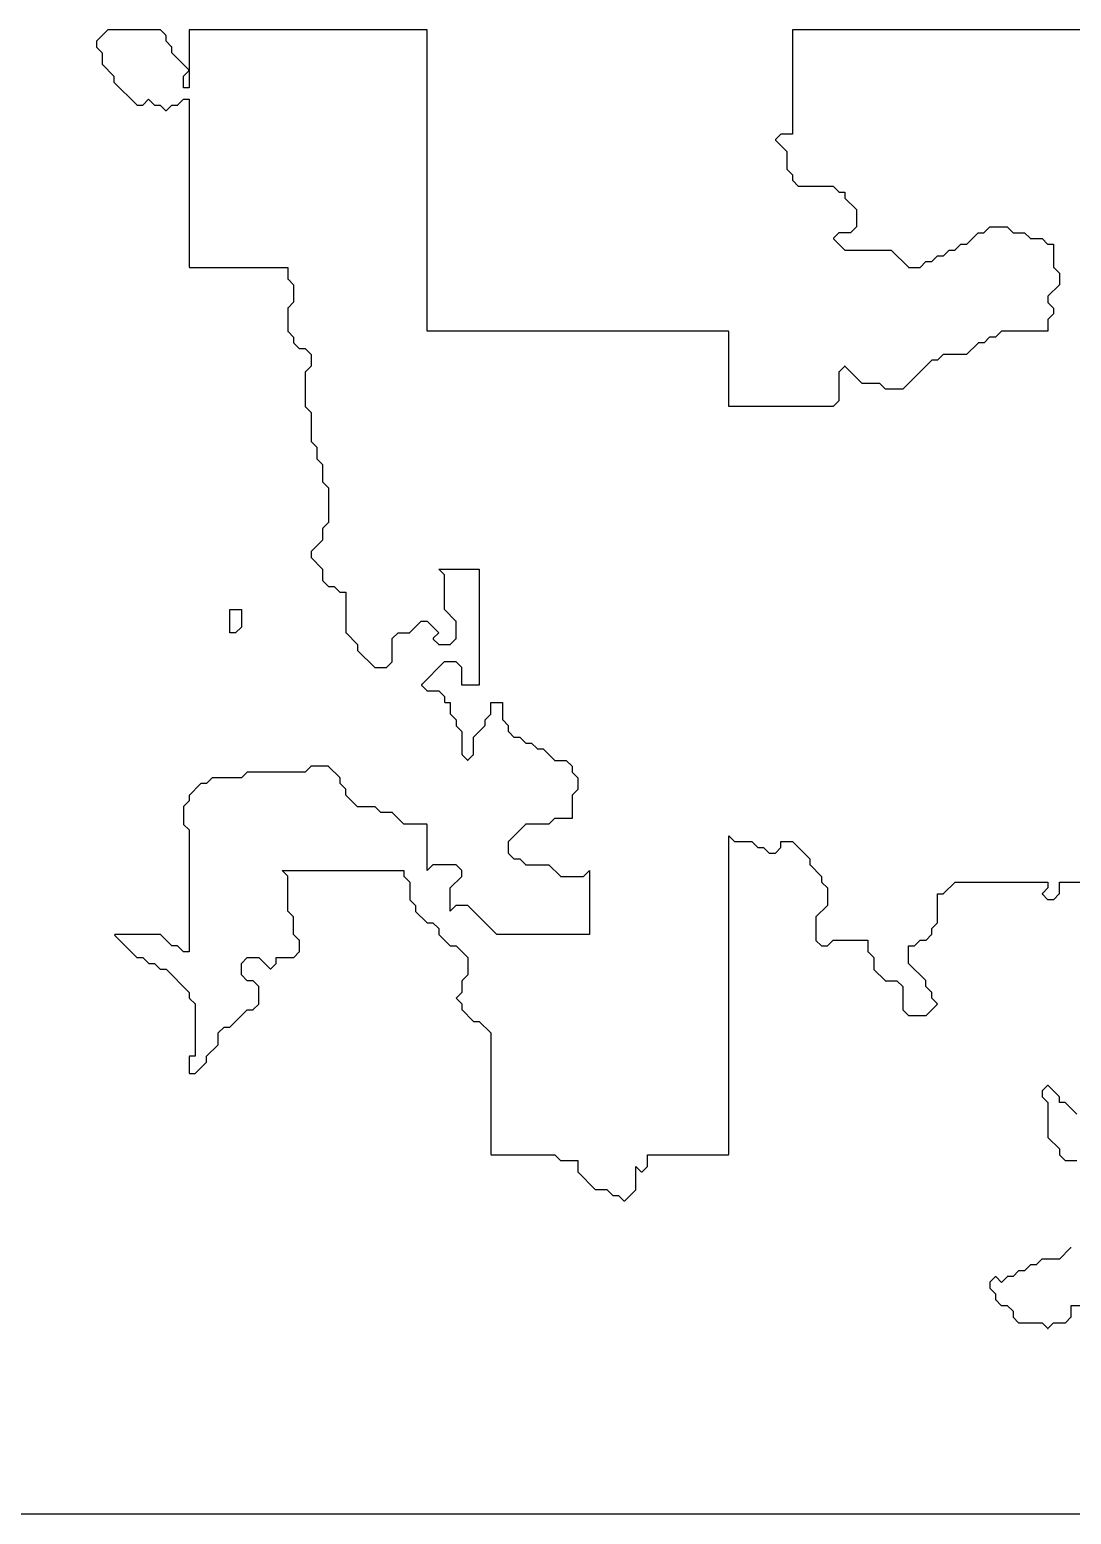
# Model space of a CAD drawing. Header units: metres. Extents: x 0 to 799, y 1 to 1100.
# Drawn here: x 399.5 to 579, y 1 to 257 of the extents above; entities that cross this region are included whole.
import ezdxf

# ---------------------------------------------------------------- set-up
doc = ezdxf.new("R2010")
doc.units = ezdxf.units.M
doc.layers.add('forest', color=7, linetype='Continuous')
doc.layers.add('forestfragmentation', color=7, linetype='Continuous')

msp = doc.modelspace()

# ---------------------------------------------------------------- linework, layer by layer
at = {"layer": 'forest', "color": 194}
for points in [[(585.96, 257), (531.1, 257), (531.09, 257), (531.08, 257), (531.07, 257), (531.06, 256.99), (531.05, 256.99), (531.04, 256.98), (531.04, 256.98), (531.03, 256.97), (531.02, 256.96), (531.02, 256.96), (531.01, 256.95), (531.01, 256.94), (531, 256.93), (531, 256.92), (531, 256.91), (531, 256.9), (531, 239), (531, 239), (531, 239), (529.04, 239), (529.03, 239), (529.02, 239), (529.01, 239), (529, 238.99), (528.99, 238.99), (528.99, 238.98), (528.98, 238.98), (528.97, 238.97), (528.07, 238.07), (528.06, 238.06), (528.06, 238.06), (528.05, 238.05), (528.05, 238.04), (528.05, 238.03), (528.04, 238.02), (528.04, 238.01), (528.04, 238), (528.04, 237.99), (528.04, 237.98), (528.05, 237.97), (528.05, 237.96), (528.05, 237.95), (528.06, 237.94), (528.06, 237.94), (528.07, 237.93), (530, 236), (530, 236), (530, 236), (530, 233.04), (530, 233.03), (530, 233.02), (530, 233.01), (530.01, 233), (530.01, 232.99), (530.02, 232.99), (530.02, 232.98), (530.03, 232.97), (531, 232), (531, 232), (531, 232), (531, 231.04), (531, 231.03), (531, 231.02), (531, 231.01), (531.01, 231), (531.01, 230.99), (531.02, 230.99), (531.02, 230.98), (531.03, 230.97), (531.97, 230.03), (531.98, 230.02), (531.99, 230.02), (531.99, 230.01), (532, 230.01), (532.01, 230), (532.02, 230), (532.03, 230), (532.04, 230), (538, 230), (538, 230), (538, 230), (538.97, 229.03), (538.98, 229.02), (538.99, 229.02), (538.99, 229.01), (539, 229.01), (539.01, 229), (539.02, 229), (539.03, 229), (539.04, 229), (540, 229), (540, 229), (540, 229), (540, 228.04), (540, 228.03), (540, 228.02), (540, 228.01), (540.01, 228), (540.01, 227.99), (540.02, 227.99), (540.02, 227.98), (540.03, 227.97), (542, 226), (542, 226), (542, 226), (542, 223), (542, 223), (542, 223), (541, 222), (541, 222), (541, 222), (539.04, 222), (539.03, 222), (539.02, 222), (539.01, 222), (539, 221.99), (538.99, 221.99), (538.99, 221.98), (538.98, 221.98), (538.97, 221.97), (538.07, 221.07), (538.06, 221.06), (538.06, 221.06), (538.05, 221.05), (538.05, 221.04), (538.05, 221.03), (538.04, 221.02), (538.04, 221.01), (538.04, 221), (538.04, 220.99), (538.04, 220.98), (538.05, 220.97), (538.05, 220.96), (538.05, 220.95), (538.06, 220.94), (538.06, 220.94), (538.07, 220.93), (539.97, 219.03), (539.98, 219.02), (539.99, 219.02), (539.99, 219.01), (540, 219.01), (540.01, 219), (540.02, 219), (540.03, 219), (540.04, 219), (548, 219), (548, 219), (548, 219), (550.97, 216.03), (550.98, 216.02), (550.99, 216.02), (550.99, 216.01), (551, 216.01), (551.01, 216), (551.02, 216), (551.03, 216), (551.04, 216), (552.96, 216), (552.97, 216), (552.98, 216), (552.99, 216), (553, 216.01), (553.01, 216.01), (553.01, 216.02), (553.02, 216.02), (553.03, 216.03), (554, 217), (554, 217), (554, 217), (554.96, 217), (554.97, 217), (554.98, 217), (554.99, 217), (555, 217.01), (555.01, 217.01), (555.01, 217.02), (555.02, 217.02), (555.03, 217.03), (556, 218), (556, 218), (556, 218), (556.96, 218), (556.97, 218), (556.98, 218), (556.99, 218), (557, 218.01), (557.01, 218.01), (557.01, 218.02), (557.02, 218.02), (557.03, 218.03), (558, 219), (558, 219), (558, 219), (558.96, 219), (558.97, 219), (558.98, 219), (558.99, 219), (559, 219.01), (559.01, 219.01), (559.01, 219.02), (559.02, 219.02), (559.03, 219.03), (560, 220), (560, 220), (560, 220), (560.96, 220), (560.97, 220), (560.98, 220), (560.99, 220), (561, 220.01), (561.01, 220.01), (561.01, 220.02), (561.02, 220.02), (561.03, 220.03), (563, 222), (563, 222), (563, 222), (563.96, 222), (563.97, 222), (563.98, 222), (563.99, 222), (564, 222.01), (564.01, 222.01), (564.01, 222.02), (564.02, 222.02), (564.03, 222.03), (565, 223), (565, 223), (565, 223), (568, 223), (568, 223), (568, 223), (568.97, 222.03), (568.98, 222.02), (568.99, 222.02), (568.99, 222.01), (569, 222.01), (569.01, 222), (569.02, 222), (569.03, 222), (569.04, 222), (571, 222), (571, 222), (571, 222), (571.97, 221.03), (571.98, 221.02), (571.99, 221.02), (571.99, 221.01), (572, 221.01), (572.01, 221), (572.02, 221), (572.03, 221), (572.04, 221), (574, 221), (574, 221), (574, 221), (574.97, 220.03), (574.98, 220.02), (574.99, 220.02), (574.99, 220.01), (575, 220.01), (575.01, 220), (575.02, 220), (575.03, 220), (575.04, 220), (576, 220), (576, 220), (576, 220), (576, 216.04), (576, 216.03), (576, 216.02), (576, 216.01), (576.01, 216), (576.01, 215.99), (576.02, 215.99), (576.02, 215.98), (576.03, 215.97), (577, 215), (577, 215), (577, 215), (577, 213), (577, 213), (577, 213), (575.03, 211.03), (575.02, 211.02), (575.02, 211.01), (575.01, 211.01), (575.01, 211), (575, 210.99), (575, 210.98), (575, 210.97), (575, 210.96), (575, 210.04), (575, 210.03), (575, 210.02), (575, 210.01), (575.01, 210), (575.01, 209.99), (575.02, 209.99), (575.02, 209.98), (575.03, 209.97), (576, 209), (576, 209), (576, 209), (576, 208), (576, 208), (576, 208), (575.03, 207.03), (575.02, 207.02), (575.02, 207.01), (575.01, 207.01), (575.01, 207), (575, 206.99), (575, 206.98), (575, 206.97), (575, 206.96), (575, 205), (575, 205), (575, 205), (567.04, 205), (567.03, 205), (567.02, 205), (567.01, 205), (567, 204.99), (566.99, 204.99), (566.99, 204.98), (566.98, 204.98), (566.97, 204.97), (566, 204), (566, 204), (566, 204), (565.04, 204), (565.03, 204), (565.02, 204), (565.01, 204), (565, 203.99), (564.99, 203.99), (564.99, 203.98), (564.98, 203.98), (564.97, 203.97), (564, 203), (564, 203), (564, 203), (563.04, 203), (563.03, 203), (563.02, 203), (563.01, 203), (563, 202.99), (562.99, 202.99), (562.99, 202.98), (562.98, 202.98), (562.97, 202.97), (561, 201), (561, 201), (561, 201), (557.04, 201), (557.03, 201), (557.02, 201), (557.01, 201), (557, 200.99), (556.99, 200.99), (556.99, 200.98), (556.98, 200.98), (556.97, 200.97), (556, 200), (556, 200), (556, 200), (555.04, 200), (555.03, 200), (555.02, 200), (555.01, 200), (555, 199.99), (554.99, 199.99), (554.99, 199.98), (554.98, 199.98), (554.97, 199.97), (550, 195), (550, 195), (550, 195), (547, 195), (547, 195), (547, 195), (546.03, 195.97), (546.02, 195.98), (546.01, 195.98), (546.01, 195.99), (546, 195.99), (545.99, 196), (545.98, 196), (545.97, 196), (545.96, 196), (543, 196), (543, 196), (543, 196), (540.07, 198.93), (540.06, 198.94), (540.06, 198.94), (540.05, 198.95), (540.04, 198.95), (540.03, 198.95), (540.02, 198.96), (540.01, 198.96), (540, 198.96), (539.99, 198.96), (539.98, 198.96), (539.97, 198.95), (539.96, 198.95), (539.95, 198.95), (539.94, 198.94), (539.94, 198.94), (539.93, 198.93), (539.03, 198.03), (539.02, 198.02), (539.02, 198.01), (539.01, 198.01), (539.01, 198), (539, 197.99), (539, 197.98), (539, 197.97), (539, 197.96), (539, 193), (539, 193), (539, 193), (538, 192), (538, 192), (538, 192), (520, 192), (520, 192), (520, 192), (520, 204.9), (520, 204.91), (520, 204.92), (520, 204.93), (519.99, 204.94), (519.99, 204.95), (519.98, 204.96), (519.98, 204.96), (519.97, 204.97), (519.96, 204.98), (519.96, 204.98), (519.95, 204.99), (519.94, 204.99), (519.93, 205), (519.92, 205), (519.91, 205), (519.9, 205), (468, 205), (468, 205), (468, 205), (468, 256.9), (468, 256.91), (468, 256.92), (468, 256.93), (467.99, 256.94), (467.99, 256.95), (467.98, 256.96), (467.98, 256.96), (467.97, 256.97), (467.96, 256.98), (467.96, 256.98), (467.95, 256.99), (467.94, 256.99), (467.93, 257), (467.92, 257), (467.91, 257), (467.9, 257), (427.1, 257), (427.09, 257), (427.08, 257), (427.07, 257), (427.06, 256.99), (427.05, 256.99), (427.04, 256.98), (427.04, 256.98), (427.03, 256.97), (427.02, 256.96), (427.02, 256.96), (427.01, 256.95), (427.01, 256.94), (427, 256.93), (427, 256.92), (427, 256.91), (427, 256.9), (427, 247), (427, 247), (427, 247), (426, 247), (426, 247), (426, 247), (426, 249), (426, 249), (426, 249), (426.93, 249.93), (426.94, 249.94), (426.94, 249.94), (426.95, 249.95), (426.95, 249.96), (426.95, 249.97), (426.96, 249.98), (426.96, 249.99), (426.96, 250), (426.96, 250.01), (426.96, 250.02), (426.95, 250.03), (426.95, 250.04), (426.95, 250.05), (426.94, 250.06), (426.94, 250.06), (426.93, 250.07), (424, 253), (424, 253), (424, 253), (424, 253.96), (424, 253.97), (424, 253.98), (424, 253.99), (423.99, 254), (423.99, 254.01), (423.98, 254.01), (423.98, 254.02), (423.97, 254.03), (423, 255), (423, 255), (423, 255), (423, 255.96), (423, 255.97), (423, 255.98), (423, 255.99), (422.99, 256), (422.99, 256.01), (422.98, 256.01), (422.98, 256.02), (422.97, 256.03), (422.03, 256.97), (422.02, 256.98), (422.01, 256.98), (422.01, 256.99), (422, 256.99), (421.99, 257), (421.98, 257), (421.97, 257), (421.96, 257), (413.04, 257), (413.03, 257), (413.02, 257), (413.01, 257), (413, 256.99), (412.99, 256.99), (412.99, 256.98), (412.98, 256.98), (412.97, 256.97), (411.03, 255.03), (411.02, 255.02), (411.02, 255.01), (411.01, 255.01), (411.01, 255), (411, 254.99), (411, 254.98), (411, 254.97), (411, 254.96), (411, 254.04), (411, 254.03), (411, 254.02), (411, 254.01), (411.01, 254), (411.01, 253.99), (411.02, 253.99), (411.02, 253.98), (411.03, 253.97), (412, 253), (412, 253), (412, 253), (412, 251.04), (412, 251.03), (412, 251.02), (412, 251.01), (412.01, 251), (412.01, 250.99), (412.02, 250.99), (412.02, 250.98), (412.03, 250.97), (414, 249), (414, 249), (414, 249), (414, 248.04), (414, 248.03), (414, 248.02), (414, 248.01), (414.01, 248), (414.01, 247.99), (414.02, 247.99), (414.02, 247.98), (414.03, 247.97), (417.97, 244.03), (417.98, 244.02), (417.99, 244.02), (417.99, 244.01), (418, 244.01), (418.01, 244), (418.02, 244), (418.03, 244), (418.04, 244), (418.96, 244), (418.97, 244), (418.98, 244), (418.99, 244), (419, 244.01), (419.01, 244.01), (419.01, 244.02), (419.02, 244.02), (419.03, 244.03), (420, 245), (420, 245), (420, 245), (420.97, 244.03), (420.98, 244.02), (420.99, 244.02), (420.99, 244.01), (421, 244.01), (421.01, 244), (421.02, 244), (421.03, 244), (421.04, 244), (422, 244), (422, 244), (422, 244), (422.93, 243.07), (422.94, 243.06), (422.94, 243.06), (422.95, 243.05), (422.96, 243.05), (422.97, 243.05), (422.98, 243.04), (422.99, 243.04), (423, 243.04), (423.01, 243.04), (423.02, 243.04), (423.03, 243.05), (423.04, 243.05), (423.05, 243.05), (423.06, 243.06), (423.06, 243.06), (423.07, 243.07), (424, 244), (424, 244), (424, 244), (424.96, 244), (424.97, 244), (424.98, 244), (424.99, 244), (425, 244.01), (425.01, 244.01), (425.01, 244.02), (425.02, 244.02), (425.03, 244.03), (426, 245), (426, 245), (426, 245), (427, 245), (427, 245), (427, 245), (427, 216.1), (427, 216.09), (427, 216.08), (427, 216.07), (427.01, 216.06), (427.01, 216.05), (427.02, 216.04), (427.02, 216.04), (427.03, 216.03), (427.04, 216.02), (427.04, 216.02), (427.05, 216.01), (427.06, 216.01), (427.07, 216), (427.08, 216), (427.09, 216), (427.1, 216), (444, 216), (444, 216), (444, 216), (444, 214.04), (444, 214.03), (444, 214.02), (444, 214.01), (444.01, 214), (444.01, 213.99), (444.02, 213.99), (444.02, 213.98), (444.03, 213.97), (445, 213), (445, 213), (445, 213), (445, 210), (445, 210), (445, 210), (444.03, 209.03), (444.02, 209.02), (444.02, 209.01), (444.01, 209.01), (444.01, 209), (444, 208.99), (444, 208.98), (444, 208.97), (444, 208.96), (444, 205.04), (444, 205.03), (444, 205.02), (444, 205.01), (444.01, 205), (444.01, 204.99), (444.02, 204.99), (444.02, 204.98), (444.03, 204.97), (445, 204), (445, 204), (445, 204), (445, 203.04), (445, 203.03), (445, 203.02), (445, 203.01), (445.01, 203), (445.01, 202.99), (445.02, 202.99), (445.02, 202.98), (445.03, 202.97), (445.97, 202.03), (445.98, 202.02), (445.99, 202.02), (445.99, 202.01), (446, 202.01), (446.01, 202), (446.02, 202), (446.03, 202), (446.04, 202), (447, 202), (447, 202), (447, 202), (448, 201), (448, 201), (448, 201), (448, 199), (448, 199), (448, 199), (447.03, 198.03), (447.02, 198.02), (447.02, 198.01), (447.01, 198.01), (447.01, 198), (447, 197.99), (447, 197.98), (447, 197.97), (447, 197.96), (447, 192.04), (447, 192.03), (447, 192.02), (447, 192.01), (447.01, 192), (447.01, 191.99), (447.02, 191.99), (447.02, 191.98), (447.03, 191.97), (448, 191), (448, 191), (448, 191), (448, 186.04), (448, 186.03), (448, 186.02), (448, 186.01), (448.01, 186), (448.01, 185.99), (448.02, 185.99), (448.02, 185.98), (448.03, 185.97), (449, 185), (449, 185), (449, 185), (449, 183.04), (449, 183.03), (449, 183.02), (449, 183.01), (449.01, 183), (449.01, 182.99), (449.02, 182.99), (449.02, 182.98), (449.03, 182.97), (450, 182), (450, 182), (450, 182), (450, 179.04), (450, 179.03), (450, 179.02), (450, 179.01), (450.01, 179), (450.01, 178.99), (450.02, 178.99), (450.02, 178.98), (450.03, 178.97), (451, 178), (451, 178), (451, 178), (451, 172), (451, 172), (451, 172), (450.03, 171.03), (450.02, 171.02), (450.02, 171.01), (450.01, 171.01), (450.01, 171), (450, 170.99), (450, 170.98), (450, 170.97), (450, 170.96), (450, 169), (450, 169), (450, 169), (448.03, 167.03), (448.02, 167.02), (448.02, 167.01), (448.01, 167.01), (448.01, 167), (448, 166.99), (448, 166.98), (448, 166.97), (448, 166.96), (448, 166.04), (448, 166.03), (448, 166.02), (448, 166.01), (448.01, 166), (448.01, 165.99), (448.02, 165.99), (448.02, 165.98), (448.03, 165.97), (450, 164), (450, 164), (450, 164), (450, 162.04), (450, 162.03), (450, 162.02), (450, 162.01), (450.01, 162), (450.01, 161.99), (450.02, 161.99), (450.02, 161.98), (450.03, 161.97), (450.97, 161.03), (450.98, 161.02), (450.99, 161.02), (450.99, 161.01), (451, 161.01), (451.01, 161), (451.02, 161), (451.03, 161), (451.04, 161), (452, 161), (452, 161), (452, 161), (452.97, 160.03), (452.98, 160.02), (452.99, 160.02), (452.99, 160.01), (453, 160.01), (453.01, 160), (453.02, 160), (453.03, 160), (453.04, 160), (454, 160), (454, 160), (454, 160), (454, 153.04), (454, 153.03), (454, 153.02), (454, 153.01), (454.01, 153), (454.01, 152.99), (454.02, 152.99), (454.02, 152.98), (454.03, 152.97), (456, 151), (456, 151), (456, 151), (456, 150.04), (456, 150.03), (456, 150.02), (456, 150.01), (456.01, 150), (456.01, 149.99), (456.02, 149.99), (456.02, 149.98), (456.03, 149.97), (458.97, 147.03), (458.98, 147.02), (458.99, 147.02), (458.99, 147.01), (459, 147.01), (459.01, 147), (459.02, 147), (459.03, 147), (459.04, 147), (460.96, 147), (460.97, 147), (460.98, 147), (460.99, 147), (461, 147.01), (461.01, 147.01), (461.01, 147.02), (461.02, 147.02), (461.03, 147.03), (461.97, 147.97), (461.98, 147.98), (461.98, 147.99), (461.99, 147.99), (461.99, 148), (462, 148.01), (462, 148.02), (462, 148.03), (462, 148.04), (462, 152), (462, 152), (462, 152), (463, 153), (463, 153), (463, 153), (464.96, 153), (464.97, 153), (464.98, 153), (464.99, 153), (465, 153.01), (465.01, 153.01), (465.01, 153.02), (465.02, 153.02), (465.03, 153.03), (467, 155), (467, 155), (467, 155), (468, 155), (468, 155), (468, 155), (470, 153), (470, 153), (470, 153), (469.07, 152.07), (469.06, 152.06), (469.06, 152.06), (469.05, 152.05), (469.05, 152.04), (469.05, 152.03), (469.04, 152.02), (469.04, 152.01), (469.04, 152), (469.04, 151.99), (469.04, 151.98), (469.05, 151.97), (469.05, 151.96), (469.05, 151.95), (469.06, 151.94), (469.06, 151.94), (469.07, 151.93), (469.97, 151.03), (469.98, 151.02), (469.99, 151.02), (469.99, 151.01), (470, 151.01), (470.01, 151), (470.02, 151), (470.03, 151), (470.04, 151), (471.96, 151), (471.97, 151), (471.98, 151), (471.99, 151), (472, 151.01), (472.01, 151.01), (472.01, 151.02), (472.02, 151.02), (472.03, 151.03), (472.97, 151.97), (472.98, 151.98), (472.98, 151.99), (472.99, 151.99), (472.99, 152), (473, 152.01), (473, 152.02), (473, 152.03), (473, 152.04), (473, 154.96), (473, 154.97), (473, 154.98), (473, 154.99), (472.99, 155), (472.99, 155.01), (472.98, 155.01), (472.98, 155.02), (472.97, 155.03), (471, 157), (471, 157), (471, 157), (471, 162.96), (471, 162.97), (471, 162.98), (471, 162.99), (470.99, 163), (470.99, 163.01), (470.98, 163.01), (470.98, 163.02), (470.97, 163.03), (470, 164), (470, 164), (470, 164), (477, 164), (477, 164), (477, 164), (477, 144), (477, 144), (477, 144), (474, 144), (474, 144), (474, 144), (474, 146.96), (474, 146.97), (474, 146.98), (474, 146.99), (473.99, 147), (473.99, 147.01), (473.98, 147.01), (473.98, 147.02), (473.97, 147.03), (473.03, 147.97), (473.02, 147.98), (473.01, 147.98), (473.01, 147.99), (473, 147.99), (472.99, 148), (472.98, 148), (472.97, 148), (472.96, 148), (471.04, 148), (471.03, 148), (471.02, 148), (471.01, 148), (471, 147.99), (470.99, 147.99), (470.99, 147.98), (470.98, 147.98), (470.97, 147.97), (467.07, 144.07), (467.06, 144.06), (467.06, 144.06), (467.05, 144.05), (467.05, 144.04), (467.05, 144.03), (467.04, 144.02), (467.04, 144.01), (467.04, 144), (467.04, 143.99), (467.04, 143.98), (467.05, 143.97), (467.05, 143.96), (467.05, 143.95), (467.06, 143.94), (467.06, 143.94), (467.07, 143.93), (467.97, 143.03), (467.98, 143.02), (467.99, 143.02), (467.99, 143.01), (468, 143.01), (468.01, 143), (468.02, 143), (468.03, 143), (468.04, 143), (470, 143), (470, 143), (470, 143), (471, 142), (471, 142), (471, 142), (471, 141.1), (471, 141.09), (471, 141.08), (471, 141.07), (471.01, 141.06), (471.01, 141.05), (471.02, 141.04), (471.02, 141.04), (471.03, 141.03), (471.04, 141.02), (471.04, 141.02), (471.05, 141.01), (471.06, 141.01), (471.07, 141), (471.08, 141), (471.09, 141), (471.1, 141), (472, 141), (472, 141), (472, 141), (472, 139.04), (472, 139.03), (472, 139.02), (472, 139.01), (472.01, 139), (472.01, 138.99), (472.02, 138.99), (472.02, 138.98), (472.03, 138.97), (473, 138), (473, 138), (473, 138), (473, 137.04), (473, 137.03), (473, 137.02), (473, 137.01), (473.01, 137), (473.01, 136.99), (473.02, 136.99), (473.02, 136.98), (473.03, 136.97), (474, 136), (474, 136), (474, 136), (474, 132.04), (474, 132.03), (474, 132.02), (474, 132.01), (474.01, 132), (474.01, 131.99), (474.02, 131.99), (474.02, 131.98), (474.03, 131.97), (474.93, 131.07), (474.94, 131.06), (474.94, 131.06), (474.95, 131.05), (474.96, 131.05), (474.97, 131.05), (474.98, 131.04), (474.99, 131.04), (475, 131.04), (475.01, 131.04), (475.02, 131.04), (475.03, 131.05), (475.04, 131.05), (475.05, 131.05), (475.06, 131.06), (475.06, 131.06), (475.07, 131.07), (475.97, 131.97), (475.98, 131.98), (475.98, 131.99), (475.99, 131.99), (475.99, 132), (476, 132.01), (476, 132.02), (476, 132.03), (476, 132.04), (476, 135), (476, 135), (476, 135), (477.97, 136.97), (477.98, 136.98), (477.98, 136.99), (477.99, 136.99), (477.99, 137), (478, 137.01), (478, 137.02), (478, 137.03), (478, 137.04), (478, 138), (478, 138), (478, 138), (478.97, 138.97), (478.98, 138.98), (478.98, 138.99), (478.99, 138.99), (478.99, 139), (479, 139.01), (479, 139.02), (479, 139.03), (479, 139.04), (479, 141), (479, 141), (479, 141), (481, 141), (481, 141), (481, 141), (481, 138.04), (481, 138.03), (481, 138.02), (481, 138.01), (481.01, 138), (481.01, 137.99), (481.02, 137.99), (481.02, 137.98), (481.03, 137.97), (482, 137), (482, 137), (482, 137), (482, 136.04), (482, 136.03), (482, 136.02), (482, 136.01), (482.01, 136), (482.01, 135.99), (482.02, 135.99), (482.02, 135.98), (482.03, 135.97), (482.97, 135.03), (482.98, 135.02), (482.99, 135.02), (482.99, 135.01), (483, 135.01), (483.01, 135), (483.02, 135), (483.03, 135), (483.04, 135), (484, 135), (484, 135), (484, 135), (484.97, 134.03), (484.98, 134.02), (484.99, 134.02), (484.99, 134.01), (485, 134.01), (485.01, 134), (485.02, 134), (485.03, 134), (485.04, 134), (486, 134), (486, 134), (486, 134), (486.97, 133.03), (486.98, 133.02), (486.99, 133.02), (486.99, 133.01), (487, 133.01), (487.01, 133), (487.02, 133), (487.03, 133), (487.04, 133), (488, 133), (488, 133), (488, 133), (489.97, 131.03), (489.98, 131.02), (489.99, 131.02), (489.99, 131.01), (490, 131.01), (490.01, 131), (490.02, 131), (490.03, 131), (490.04, 131), (492, 131), (492, 131), (492, 131), (493, 130), (493, 130), (493, 130), (493, 129.04), (493, 129.03), (493, 129.02), (493, 129.01), (493.01, 129), (493.01, 128.99), (493.02, 128.99), (493.02, 128.98), (493.03, 128.97), (494, 128), (494, 128), (494, 128), (494, 126), (494, 126), (494, 126), (493.03, 125.03), (493.02, 125.02), (493.02, 125.01), (493.01, 125.01), (493.01, 125), (493, 124.99), (493, 124.98), (493, 124.97), (493, 124.96), (493, 121), (493, 121), (493, 121), (490.04, 121), (490.03, 121), (490.02, 121), (490.01, 121), (490, 120.99), (489.99, 120.99), (489.99, 120.98), (489.98, 120.98), (489.97, 120.97), (489, 120), (489, 120), (489, 120), (485.04, 120), (485.03, 120), (485.02, 120), (485.01, 120), (485, 119.99), (484.99, 119.99), (484.99, 119.98), (484.98, 119.98), (484.97, 119.97), (482.03, 117.03), (482.02, 117.02), (482.02, 117.01), (482.01, 117.01), (482.01, 117), (482, 116.99), (482, 116.98), (482, 116.97), (482, 116.96), (482, 115.04), (482, 115.03), (482, 115.02), (482, 115.01), (482.01, 115), (482.01, 114.99), (482.02, 114.99), (482.02, 114.98), (482.03, 114.97), (482.97, 114.03), (482.98, 114.02), (482.99, 114.02), (482.99, 114.01), (483, 114.01), (483.01, 114), (483.02, 114), (483.03, 114), (483.04, 114), (484, 114), (484, 114), (484, 114), (484.97, 113.03), (484.98, 113.02), (484.99, 113.02), (484.99, 113.01), (485, 113.01), (485.01, 113), (485.02, 113), (485.03, 113), (485.04, 113), (489, 113), (489, 113), (489, 113), (490.97, 111.03), (490.98, 111.02), (490.99, 111.02), (490.99, 111.01), (491, 111.01), (491.01, 111), (491.02, 111), (491.03, 111), (491.04, 111), (494.96, 111), (494.97, 111), (494.98, 111), (494.99, 111), (495, 111.01), (495.01, 111.01), (495.01, 111.02), (495.02, 111.02), (495.03, 111.03), (496, 112), (496, 112), (496, 112), (496, 101), (496, 101), (496, 101), (480, 101), (480, 101), (480, 101), (475.03, 105.97), (475.02, 105.98), (475.01, 105.98), (475.01, 105.99), (475, 105.99), (474.99, 106), (474.98, 106), (474.97, 106), (474.96, 106), (473.04, 106), (473.03, 106), (473.02, 106), (473.01, 106), (473, 105.99), (472.99, 105.99), (472.99, 105.98), (472.98, 105.98), (472.97, 105.97), (472, 105), (472, 105), (472, 105), (472, 109), (472, 109), (472, 109), (473.97, 110.97), (473.98, 110.98), (473.98, 110.99), (473.99, 110.99), (473.99, 111), (474, 111.01), (474, 111.02), (474, 111.03), (474, 111.04), (474, 111.96), (474, 111.97), (474, 111.98), (474, 111.99), (473.99, 112), (473.99, 112.01), (473.98, 112.01), (473.98, 112.02), (473.97, 112.03), (473.03, 112.97), (473.02, 112.98), (473.01, 112.98), (473.01, 112.99), (473, 112.99), (472.99, 113), (472.98, 113), (472.97, 113), (472.96, 113), (469.04, 113), (469.03, 113), (469.02, 113), (469.01, 113), (469, 112.99), (468.99, 112.99), (468.99, 112.98), (468.98, 112.98), (468.97, 112.97), (468, 112), (468, 112), (468, 112), (468, 119.9), (468, 119.91), (468, 119.92), (468, 119.93), (467.99, 119.94), (467.99, 119.95), (467.98, 119.96), (467.98, 119.96), (467.97, 119.97), (467.96, 119.98), (467.96, 119.98), (467.95, 119.99), (467.94, 119.99), (467.93, 120), (467.92, 120), (467.91, 120), (467.9, 120), (464, 120), (464, 120), (464, 120), (462.03, 121.97), (462.02, 121.98), (462.01, 121.98), (462.01, 121.99), (462, 121.99), (461.99, 122), (461.98, 122), (461.97, 122), (461.96, 122), (460, 122), (460, 122), (460, 122), (459.03, 122.97), (459.02, 122.98), (459.01, 122.98), (459.01, 122.99), (459, 122.99), (458.99, 123), (458.98, 123), (458.97, 123), (458.96, 123), (456, 123), (456, 123), (456, 123), (454, 125), (454, 125), (454, 125), (454, 125.96), (454, 125.97), (454, 125.98), (454, 125.99), (453.99, 126), (453.99, 126.01), (453.98, 126.01), (453.98, 126.02), (453.97, 126.03), (453, 127), (453, 127), (453, 127), (453, 127.96), (453, 127.97), (453, 127.98), (453, 127.99), (452.99, 128), (452.99, 128.01), (452.98, 128.01), (452.98, 128.02), (452.97, 128.03), (451.03, 129.97), (451.02, 129.98), (451.01, 129.98), (451.01, 129.99), (451, 129.99), (450.99, 130), (450.98, 130), (450.97, 130), (450.96, 130), (448.04, 130), (448.03, 130), (448.02, 130), (448.01, 130), (448, 129.99), (447.99, 129.99), (447.99, 129.98), (447.98, 129.98), (447.97, 129.97), (447, 129), (447, 129), (447, 129), (437.04, 129), (437.03, 129), (437.02, 129), (437.01, 129), (437, 128.99), (436.99, 128.99), (436.99, 128.98), (436.98, 128.98), (436.97, 128.97), (436, 128), (436, 128), (436, 128), (431.04, 128), (431.03, 128), (431.02, 128), (431.01, 128), (431, 127.99), (430.99, 127.99), (430.99, 127.98), (430.98, 127.98), (430.97, 127.97), (430, 127), (430, 127), (430, 127), (429.04, 127), (429.03, 127), (429.02, 127), (429.01, 127), (429, 126.99), (428.99, 126.99), (428.99, 126.98), (428.98, 126.98), (428.97, 126.97), (427.03, 125.03), (427.02, 125.02), (427.02, 125.01), (427.01, 125.01), (427.01, 125), (427, 124.99), (427, 124.98), (427, 124.97), (427, 124.96), (427, 124), (427, 124), (427, 124), (426.03, 123.03), (426.02, 123.02), (426.02, 123.01), (426.01, 123.01), (426.01, 123), (426, 122.99), (426, 122.98), (426, 122.97), (426, 122.96), (426, 120.04), (426, 120.03), (426, 120.02), (426, 120.01), (426.01, 120), (426.01, 119.99), (426.02, 119.99), (426.02, 119.98), (426.03, 119.97), (427, 119), (427, 119), (427, 119), (427, 98), (427, 98), (427, 98), (426, 98), (426, 98), (426, 98), (425.03, 98.97), (425.02, 98.98), (425.01, 98.98), (425.01, 98.99), (425, 98.99), (424.99, 99), (424.98, 99), (424.97, 99), (424.96, 99), (424, 99), (424, 99), (424, 99), (422.03, 100.97), (422.02, 100.98), (422.01, 100.98), (422.01, 100.99), (422, 100.99), (421.99, 101), (421.98, 101), (421.97, 101), (421.96, 101), (414.24, 101), (414.23, 101), (414.22, 101), (414.21, 101), (414.2, 100.99), (414.19, 100.99), (414.19, 100.98), (414.18, 100.98), (414.17, 100.97), (414.16, 100.96), (414.16, 100.96), (414.15, 100.95), (414.15, 100.94), (414.15, 100.93), (414.14, 100.92), (414.14, 100.91), (414.14, 100.9), (414.14, 100.89), (414.14, 100.88), (414.15, 100.87), (414.15, 100.86), (414.15, 100.85), (414.16, 100.84), (414.16, 100.84), (414.17, 100.83), (417.97, 97.03), (417.98, 97.02), (417.99, 97.02), (417.99, 97.01), (418, 97.01), (418.01, 97), (418.02, 97), (418.03, 97), (418.04, 97), (419, 97), (419, 97), (419, 97), (419.97, 96.03), (419.98, 96.02), (419.99, 96.02), (419.99, 96.01), (420, 96.01), (420.01, 96), (420.02, 96), (420.03, 96), (420.04, 96), (421, 96), (421, 96), (421, 96), (421.97, 95.03), (421.98, 95.02), (421.99, 95.02), (421.99, 95.01), (422, 95.01), (422.01, 95), (422.02, 95), (422.03, 95), (422.04, 95), (423, 95), (423, 95), (423, 95), (427, 91), (427, 91), (427, 91), (427, 90.04), (427, 90.03), (427, 90.02), (427, 90.01), (427.01, 90), (427.01, 89.99), (427.02, 89.99), (427.02, 89.98), (427.03, 89.97), (428, 89), (428, 89), (428, 89), (428, 80), (428, 80), (428, 80), (427.1, 80), (427.09, 80), (427.08, 80), (427.07, 80), (427.06, 79.99), (427.05, 79.99), (427.04, 79.98), (427.04, 79.98), (427.03, 79.97), (427.02, 79.96), (427.02, 79.96), (427.01, 79.95), (427.01, 79.94), (427, 79.93), (427, 79.92), (427, 79.91), (427, 79.9), (427, 77.1), (427, 77.09), (427, 77.08), (427, 77.07), (427.01, 77.06), (427.01, 77.05), (427.02, 77.04), (427.02, 77.04), (427.03, 77.03), (427.04, 77.02), (427.04, 77.02), (427.05, 77.01), (427.06, 77.01), (427.07, 77), (427.08, 77), (427.09, 77), (427.1, 77), (427.96, 77), (427.97, 77), (427.98, 77), (427.99, 77), (428, 77.01), (428.01, 77.01), (428.01, 77.02), (428.02, 77.02), (428.03, 77.03), (429.97, 78.97), (429.98, 78.98), (429.98, 78.99), (429.99, 78.99), (429.99, 79), (430, 79.01), (430, 79.02), (430, 79.03), (430, 79.04), (430, 80), (430, 80), (430, 80), (431.97, 81.97), (431.98, 81.98), (431.98, 81.99), (431.99, 81.99), (431.99, 82), (432, 82.01), (432, 82.02), (432, 82.03), (432, 82.04), (432, 84), (432, 84), (432, 84), (433, 85), (433, 85), (433, 85), (433.96, 85), (433.97, 85), (433.98, 85), (433.99, 85), (434, 85.01), (434.01, 85.01), (434.01, 85.02), (434.02, 85.02), (434.03, 85.03), (437, 88), (437, 88), (437, 88), (437.96, 88), (437.97, 88), (437.98, 88), (437.99, 88), (438, 88.01), (438.01, 88.01), (438.01, 88.02), (438.02, 88.02), (438.03, 88.03), (438.97, 88.97), (438.98, 88.98), (438.98, 88.99), (438.99, 88.99), (438.99, 89), (439, 89.01), (439, 89.02), (439, 89.03), (439, 89.04), (439, 91.96), (439, 91.97), (439, 91.98), (439, 91.99), (438.99, 92), (438.99, 92.01), (438.98, 92.01), (438.98, 92.02), (438.97, 92.03), (438.03, 92.97), (438.02, 92.98), (438.01, 92.98), (438.01, 92.99), (438, 92.99), (437.99, 93), (437.98, 93), (437.97, 93), (437.96, 93), (437, 93), (437, 93), (437, 93), (436, 94), (436, 94), (436, 94), (436, 96), (436, 96), (436, 96), (437, 97), (437, 97), (437, 97), (439, 97), (439, 97), (439, 97), (440.93, 95.07), (440.94, 95.06), (440.94, 95.06), (440.95, 95.05), (440.96, 95.05), (440.97, 95.05), (440.98, 95.04), (440.99, 95.04), (441, 95.04), (441.01, 95.04), (441.02, 95.04), (441.03, 95.05), (441.04, 95.05), (441.05, 95.05), (441.06, 95.06), (441.06, 95.06), (441.07, 95.07), (441.97, 95.97), (441.98, 95.98), (441.98, 95.99), (441.99, 95.99), (441.99, 96), (442, 96.01), (442, 96.02), (442, 96.03), (442, 96.04), (442, 97), (442, 97), (442, 97), (444.96, 97), (444.97, 97), (444.98, 97), (444.99, 97), (445, 97.01), (445.01, 97.01), (445.01, 97.02), (445.02, 97.02), (445.03, 97.03), (445.97, 97.97), (445.98, 97.98), (445.98, 97.99), (445.99, 97.99), (445.99, 98), (446, 98.01), (446, 98.02), (446, 98.03), (446, 98.04), (446, 99.96), (446, 99.97), (446, 99.98), (446, 99.99), (445.99, 100), (445.99, 100.01), (445.98, 100.01), (445.98, 100.02), (445.97, 100.03), (445, 101), (445, 101), (445, 101), (445, 103.96), (445, 103.97), (445, 103.98), (445, 103.99), (444.99, 104), (444.99, 104.01), (444.98, 104.01), (444.98, 104.02), (444.97, 104.03), (444, 105), (444, 105), (444, 105), (444, 110.96), (444, 110.97), (444, 110.98), (444, 110.99), (443.99, 111), (443.99, 111.01), (443.98, 111.01), (443.98, 111.02), (443.97, 111.03), (443, 112), (443, 112), (443, 112), (464, 112), (464, 112), (464, 112), (464, 111.04), (464, 111.03), (464, 111.02), (464, 111.01), (464.01, 111), (464.01, 110.99), (464.02, 110.99), (464.02, 110.98), (464.03, 110.97), (465, 110), (465, 110), (465, 110), (465, 107.04), (465, 107.03), (465, 107.02), (465, 107.01), (465.01, 107), (465.01, 106.99), (465.02, 106.99), (465.02, 106.98), (465.03, 106.97), (466, 106), (466, 106), (466, 106), (466, 105.04), (466, 105.03), (466, 105.02), (466, 105.01), (466.01, 105), (466.01, 104.99), (466.02, 104.99), (466.02, 104.98), (466.03, 104.97), (467.97, 103.03), (467.98, 103.02), (467.99, 103.02), (467.99, 103.01), (468, 103.01), (468.01, 103), (468.02, 103), (468.03, 103), (468.04, 103), (469, 103), (469, 103), (469, 103), (470, 102), (470, 102), (470, 102), (470, 101.04), (470, 101.03), (470, 101.02), (470, 101.01), (470.01, 101), (470.01, 100.99), (470.02, 100.99), (470.02, 100.98), (470.03, 100.97), (471.97, 99.03), (471.98, 99.02), (471.99, 99.02), (471.99, 99.01), (472, 99.01), (472.01, 99), (472.02, 99), (472.03, 99), (472.04, 99), (473, 99), (473, 99), (473, 99), (475, 97), (475, 97), (475, 97), (475, 94), (475, 94), (475, 94), (474.03, 93.03), (474.02, 93.02), (474.02, 93.01), (474.01, 93.01), (474.01, 93), (474, 92.99), (474, 92.98), (474, 92.97), (474, 92.96), (474, 91), (474, 91), (474, 91), (473.07, 90.07), (473.06, 90.06), (473.06, 90.06), (473.05, 90.05), (473.05, 90.04), (473.05, 90.03), (473.04, 90.02), (473.04, 90.01), (473.04, 90), (473.04, 89.99), (473.04, 89.98), (473.05, 89.97), (473.05, 89.96), (473.05, 89.95), (473.06, 89.94), (473.06, 89.94), (473.07, 89.93), (474, 89), (474, 89), (474, 89), (474, 88.04), (474, 88.03), (474, 88.02), (474, 88.01), (474.01, 88), (474.01, 87.99), (474.02, 87.99), (474.02, 87.98), (474.03, 87.97), (475.97, 86.03), (475.98, 86.02), (475.99, 86.02), (475.99, 86.01), (476, 86.01), (476.01, 86), (476.02, 86), (476.03, 86), (476.04, 86), (477, 86), (477, 86), (477, 86), (479, 84), (479, 84), (479, 84), (479, 63.1), (479, 63.09), (479, 63.08), (479, 63.07), (479.01, 63.06), (479.01, 63.05), (479.02, 63.04), (479.02, 63.04), (479.03, 63.03), (479.04, 63.02), (479.04, 63.02), (479.05, 63.01), (479.06, 63.01), (479.07, 63), (479.08, 63), (479.09, 63), (479.1, 63), (490, 63), (490, 63), (490, 63), (490.97, 62.03), (490.98, 62.02), (490.99, 62.02), (490.99, 62.01), (491, 62.01), (491.01, 62), (491.02, 62), (491.03, 62), (491.04, 62), (494, 62), (494, 62), (494, 62), (494, 60.04), (494, 60.03), (494, 60.02), (494, 60.01), (494.01, 60), (494.01, 59.99), (494.02, 59.99), (494.02, 59.98), (494.03, 59.97), (496.97, 57.03), (496.98, 57.02), (496.99, 57.02), (496.99, 57.01), (497, 57.01), (497.01, 57), (497.02, 57), (497.03, 57), (497.04, 57), (499, 57), (499, 57), (499, 57), (499.97, 56.03), (499.98, 56.02), (499.99, 56.02), (499.99, 56.01), (500, 56.01), (500.01, 56), (500.02, 56), (500.03, 56), (500.04, 56), (501, 56), (501, 56), (501, 56), (501.93, 55.07), (501.94, 55.06), (501.94, 55.06), (501.95, 55.05), (501.96, 55.05), (501.97, 55.05), (501.98, 55.04), (501.99, 55.04), (502, 55.04), (502.01, 55.04), (502.02, 55.04), (502.03, 55.05), (502.04, 55.05), (502.05, 55.05), (502.06, 55.06), (502.06, 55.06), (502.07, 55.07), (503.97, 56.97), (503.98, 56.98), (503.98, 56.99), (503.99, 56.99), (503.99, 57), (504, 57.01), (504, 57.02), (504, 57.03), (504, 57.04), (504, 61), (504, 61), (504, 61), (504.93, 60.07), (504.94, 60.06), (504.94, 60.06), (504.95, 60.05), (504.96, 60.05), (504.97, 60.05), (504.98, 60.04), (504.99, 60.04), (505, 60.04), (505.01, 60.04), (505.02, 60.04), (505.03, 60.05), (505.04, 60.05), (505.05, 60.05), (505.06, 60.06), (505.06, 60.06), (505.07, 60.07), (505.97, 60.97), (505.98, 60.98), (505.98, 60.99), (505.99, 60.99), (505.99, 61), (506, 61.01), (506, 61.02), (506, 61.03), (506, 61.04), (506, 63), (506, 63), (506, 63), (519.9, 63), (519.91, 63), (519.92, 63), (519.93, 63), (519.94, 63.01), (519.95, 63.01), (519.96, 63.02), (519.96, 63.02), (519.97, 63.03), (519.98, 63.04), (519.98, 63.04), (519.99, 63.05), (519.99, 63.06), (520, 63.07), (520, 63.08), (520, 63.09), (520, 63.1), (520, 118), (520, 118), (520, 118), (520.97, 117.03), (520.98, 117.02), (520.99, 117.02), (520.99, 117.01), (521, 117.01), (521.01, 117), (521.02, 117), (521.03, 117), (521.04, 117), (524, 117), (524, 117), (524, 117), (524.97, 116.03), (524.98, 116.02), (524.99, 116.02), (524.99, 116.01), (525, 116.01), (525.01, 116), (525.02, 116), (525.03, 116), (525.04, 116), (526, 116), (526, 116), (526, 116), (526.97, 115.03), (526.98, 115.02), (526.99, 115.02), (526.99, 115.01), (527, 115.01), (527.01, 115), (527.02, 115), (527.03, 115), (527.04, 115), (527.96, 115), (527.97, 115), (527.98, 115), (527.99, 115), (528, 115.01), (528.01, 115.01), (528.01, 115.02), (528.02, 115.02), (528.03, 115.03), (528.97, 115.97), (528.98, 115.98), (528.98, 115.99), (528.99, 115.99), (528.99, 116), (529, 116.01), (529, 116.02), (529, 116.03), (529, 116.04), (529, 117), (529, 117), (529, 117), (531, 117), (531, 117), (531, 117), (534, 114), (534, 114), (534, 114), (534, 113.04), (534, 113.03), (534, 113.02), (534, 113.01), (534.01, 113), (534.01, 112.99), (534.02, 112.99), (534.02, 112.98), (534.03, 112.97), (536, 111), (536, 111), (536, 111), (536, 110.04), (536, 110.03), (536, 110.02), (536, 110.01), (536.01, 110), (536.01, 109.99), (536.02, 109.99), (536.02, 109.98), (536.03, 109.97), (537, 109), (537, 109), (537, 109), (537, 106), (537, 106), (537, 106), (535.03, 104.03), (535.02, 104.02), (535.02, 104.01), (535.01, 104.01), (535.01, 104), (535, 103.99), (535, 103.98), (535, 103.97), (535, 103.96), (535, 100.04), (535, 100.03), (535, 100.02), (535, 100.01), (535.01, 100), (535.01, 99.99), (535.02, 99.99), (535.02, 99.98), (535.03, 99.97), (535.97, 99.03), (535.98, 99.02), (535.99, 99.02), (535.99, 99.01), (536, 99.01), (536.01, 99), (536.02, 99), (536.03, 99), (536.04, 99), (536.96, 99), (536.97, 99), (536.98, 99), (536.99, 99), (537, 99.01), (537.01, 99.01), (537.01, 99.02), (537.02, 99.02), (537.03, 99.03), (538, 100), (538, 100), (538, 100), (544, 100), (544, 100), (544, 100), (544, 98.04), (544, 98.03), (544, 98.02), (544, 98.01), (544.01, 98), (544.01, 97.99), (544.02, 97.99), (544.02, 97.98), (544.03, 97.97), (545, 97), (545, 97), (545, 97), (545, 95.04), (545, 95.03), (545, 95.02), (545, 95.01), (545.01, 95), (545.01, 94.99), (545.02, 94.99), (545.02, 94.98), (545.03, 94.97), (546.97, 93.03), (546.98, 93.02), (546.99, 93.02), (546.99, 93.01), (547, 93.01), (547.01, 93), (547.02, 93), (547.03, 93), (547.04, 93), (549, 93), (549, 93), (549, 93), (550, 92), (550, 92), (550, 92), (550, 88.04), (550, 88.03), (550, 88.02), (550, 88.01), (550.01, 88), (550.01, 87.99), (550.02, 87.99), (550.02, 87.98), (550.03, 87.97), (550.97, 87.03), (550.98, 87.02), (550.99, 87.02), (550.99, 87.01), (551, 87.01), (551.01, 87), (551.02, 87), (551.03, 87), (551.04, 87), (553.96, 87), (553.97, 87), (553.98, 87), (553.99, 87), (554, 87.01), (554.01, 87.01), (554.01, 87.02), (554.02, 87.02), (554.03, 87.03), (555.93, 88.93), (555.94, 88.94), (555.94, 88.94), (555.95, 88.95), (555.95, 88.96), (555.95, 88.97), (555.96, 88.98), (555.96, 88.99), (555.96, 89), (555.96, 89.01), (555.96, 89.02), (555.95, 89.03), (555.95, 89.04), (555.95, 89.05), (555.94, 89.06), (555.94, 89.06), (555.93, 89.07), (555, 90), (555, 90), (555, 90), (555, 90.96), (555, 90.97), (555, 90.98), (555, 90.99), (554.99, 91), (554.99, 91.01), (554.98, 91.01), (554.98, 91.02), (554.97, 91.03), (554, 92), (554, 92), (554, 92), (554, 92.96), (554, 92.97), (554, 92.98), (554, 92.99), (553.99, 93), (553.99, 93.01), (553.98, 93.01), (553.98, 93.02), (553.97, 93.03), (551, 96), (551, 96), (551, 96), (551, 99), (551, 99), (551, 99), (551.96, 99), (551.97, 99), (551.98, 99), (551.99, 99), (552, 99.01), (552.01, 99.01), (552.01, 99.02), (552.02, 99.02), (552.03, 99.03), (553, 100), (553, 100), (553, 100), (553.96, 100), (553.97, 100), (553.98, 100), (553.99, 100), (554, 100.01), (554.01, 100.01), (554.01, 100.02), (554.02, 100.02), (554.03, 100.03), (554.97, 100.97), (554.98, 100.98), (554.98, 100.99), (554.99, 100.99), (554.99, 101), (555, 101.01), (555, 101.02), (555, 101.03), (555, 101.04), (555, 102), (555, 102), (555, 102), (555.97, 102.97), (555.98, 102.98), (555.98, 102.99), (555.99, 102.99), (555.99, 103), (556, 103.01), (556, 103.02), (556, 103.03), (556, 103.04), (556, 108), (556, 108), (556, 108), (556.96, 108), (556.97, 108), (556.98, 108), (556.99, 108), (557, 108.01), (557.01, 108.01), (557.01, 108.02), (557.02, 108.02), (557.03, 108.03), (559, 110), (559, 110), (559, 110), (575, 110), (575, 110), (575, 110), (575, 109), (575, 109), (575, 109), (574.07, 108.07), (574.06, 108.06), (574.06, 108.06), (574.05, 108.05), (574.05, 108.04), (574.05, 108.03), (574.04, 108.02), (574.04, 108.01), (574.04, 108), (574.04, 107.99), (574.04, 107.98), (574.05, 107.97), (574.05, 107.96), (574.05, 107.95), (574.06, 107.94), (574.06, 107.94), (574.07, 107.93), (574.97, 107.03), (574.98, 107.02), (574.99, 107.02), (574.99, 107.01), (575, 107.01), (575.01, 107), (575.02, 107), (575.03, 107), (575.04, 107), (575.96, 107), (575.97, 107), (575.98, 107), (575.99, 107), (576, 107.01), (576.01, 107.01), (576.01, 107.02), (576.02, 107.02), (576.03, 107.03), (576.97, 107.97), (576.98, 107.98), (576.98, 107.99), (576.99, 107.99), (576.99, 108), (577, 108.01), (577, 108.02), (577, 108.03), (577, 108.04), (577, 110), (577, 110), (577, 110), (583, 110)], [(580, 70), (578.03, 71.97), (578.02, 71.98), (578.01, 71.98), (578.01, 71.99), (578, 71.99), (577.99, 72), (577.98, 72), (577.97, 72), (577.96, 72), (577, 72), (577, 72), (577, 72), (577, 72.96), (577, 72.97), (577, 72.98), (577, 72.99), (576.99, 73), (576.99, 73.01), (576.98, 73.01), (576.98, 73.02), (576.97, 73.03), (575.07, 74.93), (575.06, 74.94), (575.06, 74.94), (575.05, 74.95), (575.04, 74.95), (575.03, 74.95), (575.02, 74.96), (575.01, 74.96), (575, 74.96), (574.99, 74.96), (574.98, 74.96), (574.97, 74.95), (574.96, 74.95), (574.95, 74.95), (574.94, 74.94), (574.94, 74.94), (574.93, 74.93), (574.03, 74.03), (574.02, 74.02), (574.02, 74.01), (574.01, 74.01), (574.01, 74), (574, 73.99), (574, 73.98), (574, 73.97), (574, 73.96), (574, 73.04), (574, 73.03), (574, 73.02), (574, 73.01), (574.01, 73), (574.01, 72.99), (574.02, 72.99), (574.02, 72.98), (574.03, 72.97), (575, 72), (575, 72), (575, 72), (575, 66.04), (575, 66.03), (575, 66.02), (575, 66.01), (575.01, 66), (575.01, 65.99), (575.02, 65.99), (575.02, 65.98), (575.03, 65.97), (577, 64), (577, 64), (577, 64), (577, 63.04), (577, 63.03), (577, 63.02), (577, 63.01), (577.01, 63), (577.01, 62.99), (577.02, 62.99), (577.02, 62.98), (577.03, 62.97), (577.97, 62.03), (577.98, 62.02), (577.99, 62.02), (577.99, 62.01), (578, 62.01), (578.01, 62), (578.02, 62), (578.03, 62), (578.04, 62), (580, 62)], [(579.05, 46.95), (579.04, 46.95), (579.03, 46.95), (579.02, 46.96), (579.01, 46.96), (579, 46.96), (578.99, 46.96), (578.98, 46.96), (578.97, 46.95), (578.96, 46.95), (578.95, 46.95), (578.94, 46.94), (578.94, 46.94), (578.93, 46.93), (577, 45), (577, 45), (577, 45), (574.04, 45), (574.03, 45), (574.02, 45), (574.01, 45), (574, 44.99), (573.99, 44.99), (573.99, 44.98), (573.98, 44.98), (573.97, 44.97), (573, 44), (573, 44), (573, 44), (572.04, 44), (572.03, 44), (572.02, 44), (572.01, 44), (572, 43.99), (571.99, 43.99), (571.99, 43.98), (571.98, 43.98), (571.97, 43.97), (571, 43), (571, 43), (571, 43), (570.04, 43), (570.03, 43), (570.02, 43), (570.01, 43), (570, 42.99), (569.99, 42.99), (569.99, 42.98), (569.98, 42.98), (569.97, 42.97), (569, 42), (569, 42), (569, 42), (568.04, 42), (568.03, 42), (568.02, 42), (568.01, 42), (568, 41.99), (567.99, 41.99), (567.99, 41.98), (567.98, 41.98), (567.97, 41.97), (567, 41), (567, 41), (567, 41), (566.07, 41.93), (566.06, 41.94), (566.06, 41.94), (566.05, 41.95), (566.04, 41.95), (566.03, 41.95), (566.02, 41.96), (566.01, 41.96), (566, 41.96), (565.99, 41.96), (565.98, 41.96), (565.97, 41.95), (565.96, 41.95), (565.95, 41.95), (565.94, 41.94), (565.94, 41.94), (565.93, 41.93), (565.03, 41.03), (565.02, 41.02), (565.02, 41.01), (565.01, 41.01), (565.01, 41), (565, 40.99), (565, 40.98), (565, 40.97), (565, 40.96), (565, 40.04), (565, 40.03), (565, 40.02), (565, 40.01), (565.01, 40), (565.01, 39.99), (565.02, 39.99), (565.02, 39.98), (565.03, 39.97), (566, 39), (566, 39), (566, 39), (566, 38.04), (566, 38.03), (566, 38.02), (566, 38.01), (566.01, 38), (566.01, 37.99), (566.02, 37.99), (566.02, 37.98), (566.03, 37.97), (566.97, 37.03), (566.98, 37.02), (566.99, 37.02), (566.99, 37.01), (567, 37.01), (567.01, 37), (567.02, 37), (567.03, 37), (567.04, 37), (568, 37), (568, 37), (568, 37), (569, 36), (569, 36), (569, 36), (569, 35.04), (569, 35.03), (569, 35.02), (569, 35.01), (569.01, 35), (569.01, 34.99), (569.02, 34.99), (569.02, 34.98), (569.03, 34.97), (569.97, 34.03), (569.98, 34.02), (569.99, 34.02), (569.99, 34.01), (570, 34.01), (570.01, 34), (570.02, 34), (570.03, 34), (570.04, 34), (574, 34), (574, 34), (574, 34), (574.93, 33.07), (574.94, 33.06), (574.94, 33.06), (574.95, 33.05), (574.96, 33.05), (574.97, 33.05), (574.98, 33.04), (574.99, 33.04), (575, 33.04), (575.01, 33.04), (575.02, 33.04), (575.03, 33.05), (575.04, 33.05), (575.05, 33.05), (575.06, 33.06), (575.06, 33.06), (575.07, 33.07), (576, 34), (576, 34), (576, 34), (577.96, 34), (577.97, 34), (577.98, 34), (577.99, 34), (578, 34.01), (578.01, 34.01), (578.01, 34.02), (578.02, 34.02), (578.03, 34.03), (578.97, 34.97), (578.98, 34.98), (578.98, 34.99), (578.99, 34.99), (578.99, 35), (579, 35.01), (579, 35.02), (579, 35.03), (579, 35.04), (579, 37), (579, 37), (579, 37), (582, 37)], [(635, 1), (312, 1)]]:
    msp.add_lwpolyline(points, dxfattribs=at)
at = {"layer": 'forestfragmentation', "color": 127}
msp.add_lwpolyline([(434, 157), (434, 157), (436, 157), (436, 157), (436, 157), (436, 154), (436, 154), (436, 154), (435, 153), (435, 153), (435, 153), (434, 153), (434, 153), (434, 153), (434, 157), (434, 157)], dxfattribs=at)

doc.saveas('drawing.dxf')
